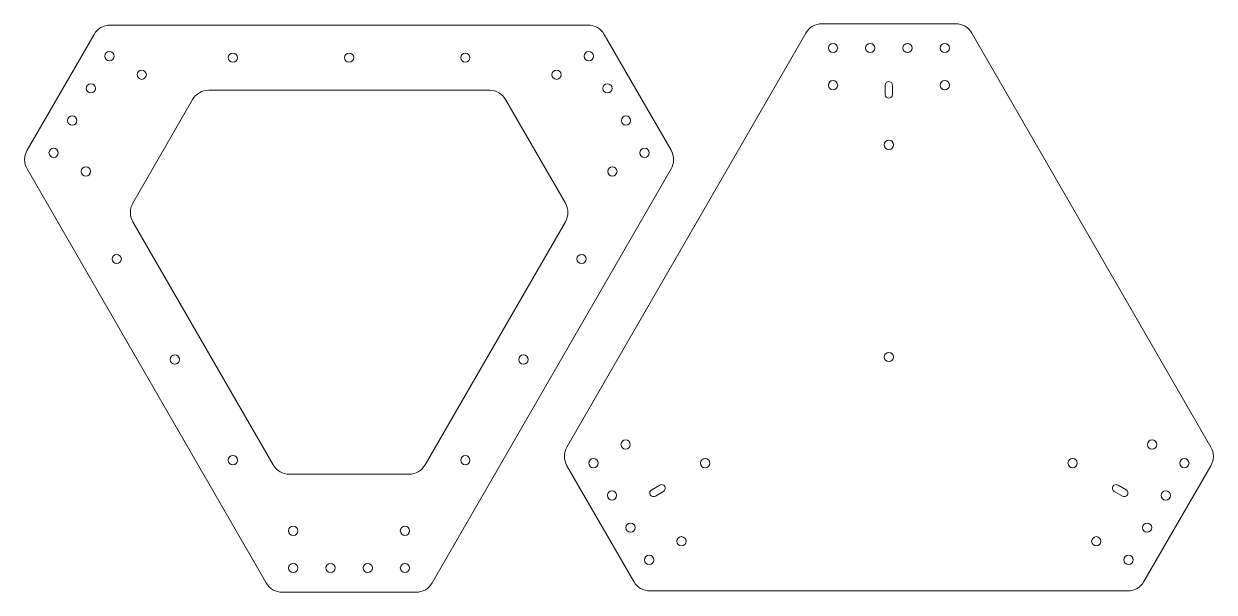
# Model space of a CAD drawing. Header units: millimetres. Extents: x -165 to 475, y -152 to 153.
import ezdxf

# ---------------------------------------------------------------- set-up
doc = ezdxf.new("R2010")
doc.units = ezdxf.units.MM
doc.layers.get('0').update_dxf_attribs({"lineweight": 25, "true_color": 0xffffff})
doc.layers.add('s001-#def-active-grp', color=7, linetype='Continuous', true_color=0xffffff)

# ---------------------------------------------------------------- blocks, each defined once
blk = doc.blocks.new('bottom')
at = {"layer": 's001-#def-active-grp', "linetype": 'Continuous', "lineweight": 0}
for p, q in [((158.38, 291.64), (-98.38, 291.64)), ((-107.04, 286.64), (-143, 224.36)), ((203, 224.36), (167.04, 286.64)), ((-93.11, 234.77), (-97.44, 237.27)), ((-95.44, 240.73), (-91.11, 238.23)), ((151.11, 238.23), (155.44, 240.73)), ((157.44, 237.27), (153.11, 234.77)), ((-143, 214.36), (-14.62, -8)), ((74.62, -8), (203, 214.36)), ((28, 20), (28, 25)), ((32, 25), (32, 20)), ((-5.96, -13), (65.96, -13))]:
    blk.add_line(p, q, dxfattribs=at)
for centre, radius, start, end in [((-98.38, 281.64), 10, 90, 150), ((158.38, 281.64), 10, 30, 90), ((-98.76, 274.98), 2.5, 90, 180), ((-98.76, 274.98), 2.5, 0, 90), ((158.76, 274.98), 2.5, 90, 180), ((158.76, 274.98), 2.5, 0, 90), ((-98.76, 274.98), 2.5, 180, -90), ((-98.76, 274.98), 2.5, -90, 0), ((158.76, 274.98), 2.5, 180, -90), ((158.76, 274.98), 2.5, -90, 0), ((-81.44, 264.98), 2.5, 90, 180), ((-81.44, 264.98), 2.5, 180, -90), ((-81.44, 264.98), 2.5, 0, 90), ((-81.44, 264.98), 2.5, -90, 0), ((141.44, 264.98), 2.5, 90, 180), ((141.44, 264.98), 2.5, 180, -90), ((141.44, 264.98), 2.5, 0, 90), ((141.44, 264.98), 2.5, -90, 0), ((-108.76, 257.66), 2.5, 90, 180), ((-108.76, 257.66), 2.5, 180, -90), ((-108.76, 257.66), 2.5, 0, 90), ((-108.76, 257.66), 2.5, -90, 0), ((168.76, 257.66), 2.5, 90, 180), ((168.76, 257.66), 2.5, 180, -90), ((168.76, 257.66), 2.5, 0, 90), ((168.76, 257.66), 2.5, -90, 0), ((-118.76, 240.34), 2.5, 90, 180), ((-118.76, 240.34), 2.5, 180, -90), ((-118.76, 240.34), 2.5, 0, 90), ((-118.76, 240.34), 2.5, -90, 0), ((-96.44, 239), 2, 150, -120), ((-96.44, 239), 2, 60, 150), ((-92.11, 236.5), 2, -30, 60), ((152.11, 236.5), 2, 120, -150), ((156.44, 239), 2, 30, 120), ((156.44, 239), 2, -60, 30), ((178.76, 240.34), 2.5, 90, 180), ((178.76, 240.34), 2.5, 180, -90), ((178.76, 240.34), 2.5, 0, 90), ((178.76, 240.34), 2.5, -90, 0), ((-92.11, 236.5), 2, -120, -30), ((152.11, 236.5), 2, -150, -60), ((-134.34, 219.36), 10, 150, -150), ((-128.76, 223.02), 2.5, 90, 180), ((-128.76, 223.02), 2.5, 0, 90), ((-68.73, 223), 2.5, 90, 180), ((-68.73, 223), 2.5, 0, 90), ((128.73, 223), 2.5, 90, 180), ((128.73, 223), 2.5, 0, 90), ((188.76, 223.02), 2.5, 90, 180), ((188.76, 223.02), 2.5, 0, 90), ((194.34, 219.36), 10, -30, 30), ((-128.76, 223.02), 2.5, 180, -90), ((-128.76, 223.02), 2.5, -90, 0), ((-68.73, 223), 2.5, 180, -90), ((-68.73, 223), 2.5, -90, 0), ((128.73, 223), 2.5, 180, -90), ((128.73, 223), 2.5, -90, 0), ((188.76, 223.02), 2.5, 180, -90), ((188.76, 223.02), 2.5, -90, 0), ((-111.44, 213.02), 2.5, 90, 180), ((-111.44, 213.02), 2.5, 180, -90), ((-111.44, 213.02), 2.5, 0, 90), ((-111.44, 213.02), 2.5, -90, 0), ((171.44, 213.02), 2.5, 90, 180), ((171.44, 213.02), 2.5, 180, -90), ((171.44, 213.02), 2.5, 0, 90), ((171.44, 213.02), 2.5, -90, 0), ((30, 166), 2.5, 90, 180), ((30, 166), 2.5, 0, 90), ((30, 166), 2.5, -180, -90), ((30, 166), 2.5, -90, 0), ((30, 52), 2.5, 90, 180), ((30, 52), 2.5, -180, -90), ((30, 52), 2.5, 0, 90), ((30, 52), 2.5, -90, 0), ((30, 25), 2, 90, 180), ((30, 25), 2, 0, 90), ((0, 20), 2.5, 90, 180), ((0, 20), 2.5, 180, -90), ((0, 20), 2.5, 0, 90), ((0, 20), 2.5, -90, 0), ((30, 20), 2, 180, -90), ((30, 20), 2, -90, 0), ((60, 20), 2.5, 90, 180), ((60, 20), 2.5, 180, -90), ((60, 20), 2.5, 0, 90), ((60, 20), 2.5, -90, 0), ((0, 0), 2.5, 90, 180), ((0, 0), 2.5, 180, -90), ((0, 0), 2.5, 0, 90), ((0, 0), 2.5, -90, 0), ((20, 0), 2.5, 90, 180), ((20, 0), 2.5, 180, -90), ((20, 0), 2.5, 0, 90), ((20, 0), 2.5, -90, 0), ((40, 0), 2.5, 90, 180), ((40, 0), 2.5, 180, -90), ((40, 0), 2.5, 0, 90), ((40, 0), 2.5, -90, 0), ((60, 0), 2.5, 90, 180), ((60, 0), 2.5, 180, -90), ((60, 0), 2.5, 0, 90), ((60, 0), 2.5, -90, 0), ((-5.96, -3), 10, -150, -90), ((65.96, -3), 10, -90, -30)]:
    blk.add_arc(centre, radius, start, end, dxfattribs=at)
blk = doc.blocks.new('top')
at = {"layer": 's001-#def-active-grp', "linetype": 'Continuous', "lineweight": 0}
for p, q in [((158.38, 291.64), (-98.38, 291.64)), ((-107.04, 286.64), (-143, 224.36)), ((203, 224.36), (167.04, 286.64)), ((-45.43, 256.64), (105.43, 256.64)), ((-86.21, 196), (-54.09, 251.64)), ((114.09, 251.64), (146.21, 196)), ((-143, 214.36), (-14.62, -8)), ((74.62, -8), (203, 214.36)), ((-10.78, 55.36), (-86.21, 186)), ((146.21, 186), (70.78, 55.36)), ((62.12, 50.36), (-2.12, 50.36)), ((-5.96, -13), (65.96, -13))]:
    blk.add_line(p, q, dxfattribs=at)
for centre, radius, start, end in [((-98.38, 281.64), 10, 90, 150), ((158.38, 281.64), 10, 30, 90), ((-98.76, 274.98), 2.5, 90, -180), ((-98.76, 274.98), 2.5, 0, 90), ((-32.44, 274.14), 2.5, 90, 180), ((-32.44, 274.14), 2.5, 0, 90), ((30, 274.14), 2.5, 90, 180), ((30, 274.14), 2.5, 0, 90), ((92.44, 274.14), 2.5, 90, 180), ((92.44, 274.14), 2.5, 0, 90), ((158.76, 274.98), 2.5, 90, 180), ((158.76, 274.98), 2.5, 0, 90), ((-98.76, 274.98), 2.5, 180, -90), ((-98.76, 274.98), 2.5, -90, 0), ((-32.44, 274.14), 2.5, 180, -90), ((-32.44, 274.14), 2.5, -90, 0), ((30, 274.14), 2.5, 180, -90), ((30, 274.14), 2.5, -90, 0), ((92.44, 274.14), 2.5, 180, -90), ((92.44, 274.14), 2.5, -90, 0), ((158.76, 274.98), 2.5, 180, -90), ((158.76, 274.98), 2.5, -90, 0), ((-81.44, 264.98), 2.5, 90, 180), ((-81.44, 264.98), 2.5, 180, -90), ((-81.44, 264.98), 2.5, 0, 90), ((-81.44, 264.98), 2.5, -90, 0), ((141.44, 264.98), 2.5, 90, 180), ((141.44, 264.98), 2.5, 180, -90), ((141.44, 264.98), 2.5, 0, 90), ((141.44, 264.98), 2.5, -90, 0), ((-108.76, 257.66), 2.5, 90, -180), ((-108.76, 257.66), 2.5, 180, -90), ((-108.76, 257.66), 2.5, 0, 90), ((-108.76, 257.66), 2.5, -90, 0), ((-45.43, 246.64), 10, 90, 150), ((105.43, 246.64), 10, 30, 90), ((168.76, 257.66), 2.5, 90, 180), ((168.76, 257.66), 2.5, 180, -90), ((168.76, 257.66), 2.5, 0, 90), ((168.76, 257.66), 2.5, -90, 0), ((-118.76, 240.34), 2.5, 90, 180), ((-118.76, 240.34), 2.5, 180, -90), ((-118.76, 240.34), 2.5, 0, 90), ((-118.76, 240.34), 2.5, -90, 0), ((178.76, 240.34), 2.5, 90, 180), ((178.76, 240.34), 2.5, 180, -90), ((178.76, 240.34), 2.5, 0, 90), ((178.76, 240.34), 2.5, -90, 0), ((-134.34, 219.36), 10, 150, -150), ((-128.76, 223.02), 2.5, 90, 180), ((-128.76, 223.02), 2.5, 0, 90), ((188.76, 223.02), 2.5, 90, 180), ((188.76, 223.02), 2.5, 0, 90), ((194.34, 219.36), 10, -30, 30), ((-128.76, 223.02), 2.5, 180, -90), ((-128.76, 223.02), 2.5, -90, 0), ((188.76, 223.02), 2.5, 180, -90), ((188.76, 223.02), 2.5, -90, 0), ((-111.44, 213.02), 2.5, 90, 180), ((-111.44, 213.02), 2.5, 180, -90), ((-111.44, 213.02), 2.5, 0, 90), ((-111.44, 213.02), 2.5, -90, 0), ((171.44, 213.02), 2.5, 90, 180), ((171.44, 213.02), 2.5, 180, -90), ((171.44, 213.02), 2.5, 0, 90), ((171.44, 213.02), 2.5, -90, 0), ((-77.55, 191), 10, 150, -150), ((137.55, 191), 10, -30, 30), ((-94.87, 166), 2.5, 90, 180), ((-94.87, 166), 2.5, 0, 90), ((154.87, 166), 2.5, 90, 180), ((154.87, 166), 2.5, 0, 90), ((-94.87, 166), 2.5, -180, -90), ((-94.87, 166), 2.5, -90, 0), ((154.87, 166), 2.5, 180, -90), ((154.87, 166), 2.5, -90, 0), ((-63.65, 111.93), 2.5, 90, 180), ((-63.65, 111.93), 2.5, 180, -90), ((-63.65, 111.93), 2.5, 0, 90), ((-63.65, 111.93), 2.5, -90, 0), ((123.65, 111.93), 2.5, 90, 180), ((123.65, 111.93), 2.5, 180, -90), ((123.65, 111.93), 2.5, 0, 90), ((123.65, 111.93), 2.5, -90, 0), ((-32.44, 57.86), 2.5, 90, 180), ((-32.44, 57.86), 2.5, 180, -90), ((-32.44, 57.86), 2.5, 0, 90), ((-32.44, 57.86), 2.5, -90, 0), ((92.44, 57.86), 2.5, 90, 180), ((92.44, 57.86), 2.5, 180, -90), ((92.44, 57.86), 2.5, 0, 90), ((92.44, 57.86), 2.5, -90, 0), ((-2.12, 60.36), 10, -150, -90), ((62.12, 60.36), 10, -90, -30), ((0, 20), 2.5, 90, 180), ((0, 20), 2.5, 180, -90), ((0, 20), 2.5, 0, 90), ((0, 20), 2.5, -90, 0), ((60, 20), 2.5, 90, 180), ((60, 20), 2.5, 180, -90), ((60, 20), 2.5, 0, 90), ((60, 20), 2.5, -90, 0), ((0, 0), 2.5, 90, 180), ((0, 0), 2.5, 180, -90), ((0, 0), 2.5, 0, 90), ((0, 0), 2.5, -90, 0), ((20, 0), 2.5, 90, 180), ((20, 0), 2.5, 180, -90), ((20, 0), 2.5, 0, 90), ((20, 0), 2.5, -90, 0), ((40, 0), 2.5, 90, 180), ((40, 0), 2.5, 180, -90), ((40, 0), 2.5, 0, 90), ((40, 0), 2.5, -90, 0), ((60, 0), 2.5, 90, 180), ((60, 0), 2.5, 180, -90), ((60, 0), 2.5, 0, 90), ((60, 0), 2.5, -90, 0), ((-5.96, -3), 10, -150, -90), ((65.96, -3), 10, -90, -30)]:
    blk.add_arc(centre, radius, start, end, dxfattribs=at)

msp = doc.modelspace()

# ---------------------------------------------------------------- block references
msp.add_blockref('top', (-20, -139.32))
at = {"rotation": 180}
msp.add_blockref('bottom', (330, 140), dxfattribs=at)

doc.saveas('drawing.dxf')
